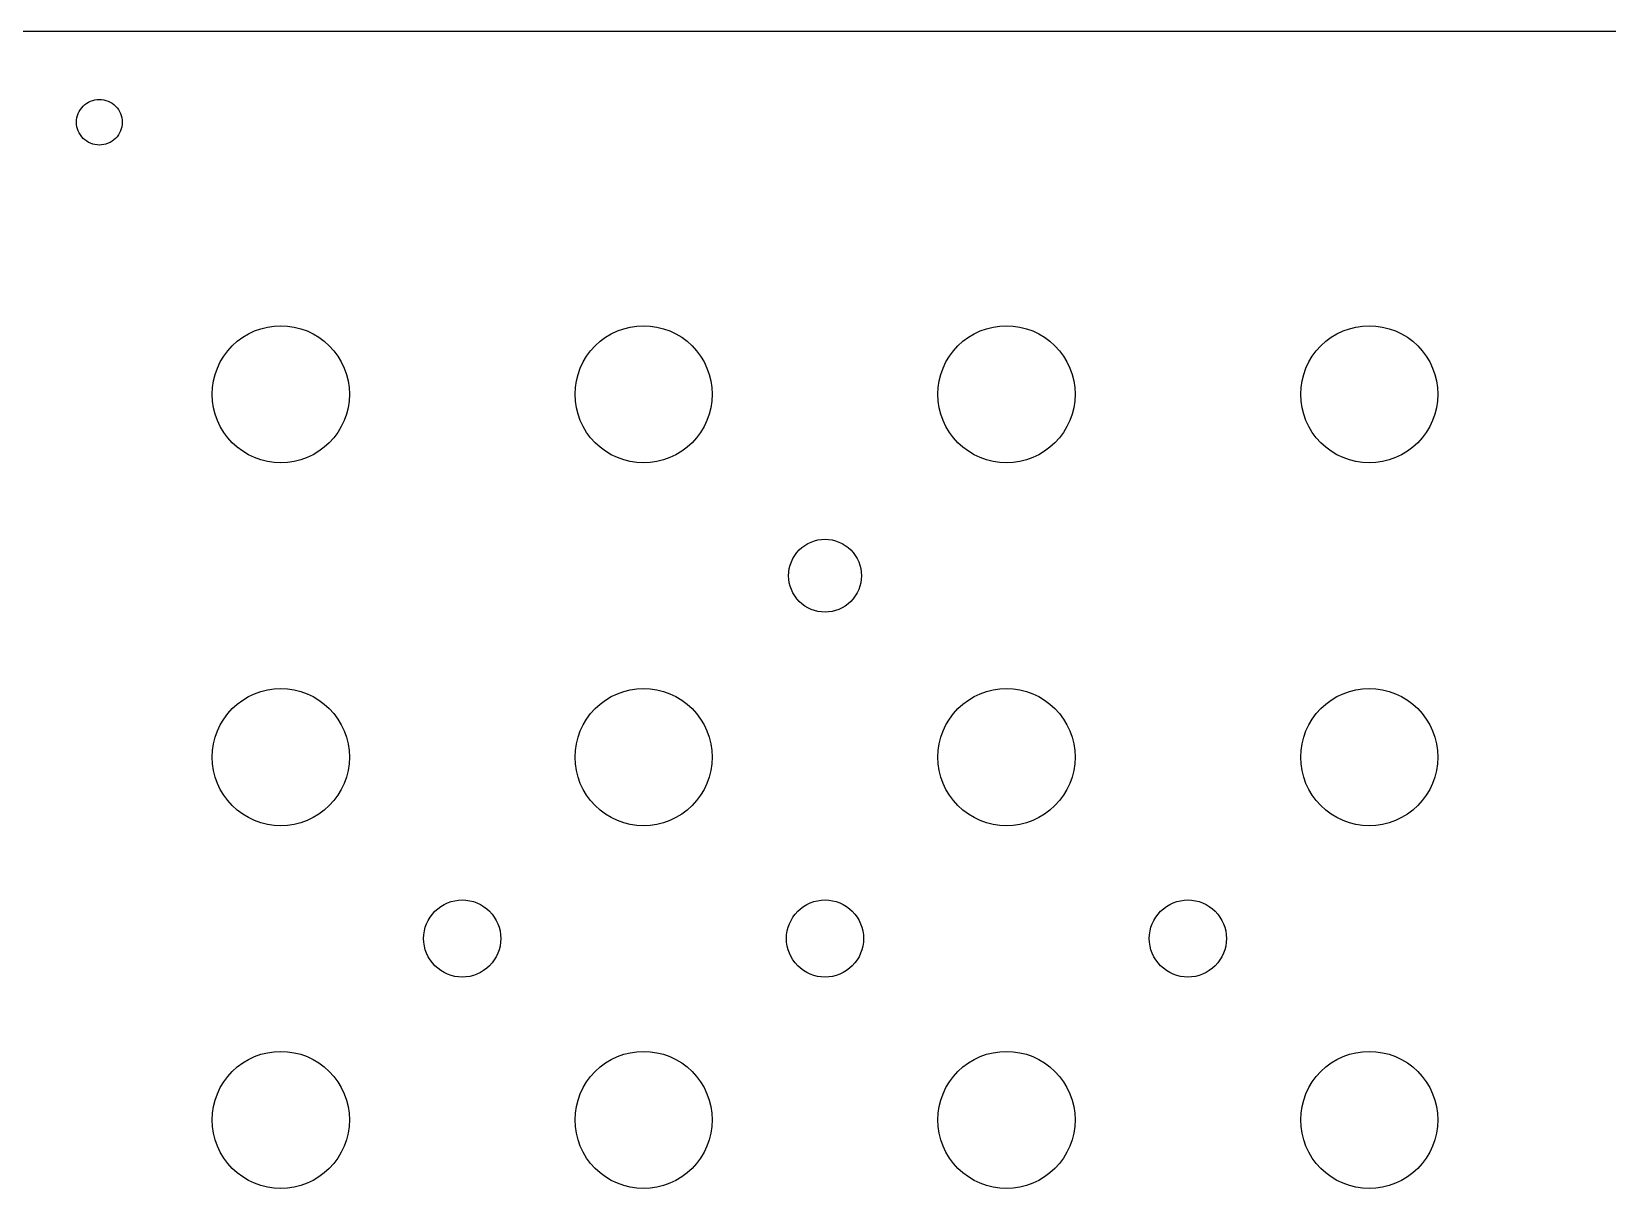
# Model space of a CAD drawing. Header units: metres. Extents: x 0 to 432, y 0 to 178.
# Drawn here: x 211.2 to 321.5, y 96.8 to 177.8 of the extents above; entities that cross this region are included whole.
import ezdxf

# ---------------------------------------------------------------- set-up
doc = ezdxf.new("R2010")
doc.units = ezdxf.units.M

msp = doc.modelspace()

# ---------------------------------------------------------------- linework, layer by layer
for p, q in [((430.8, 177.8), (1, 177.8)), ((214.422, 172.062), (214.489, 172.204)), ((214.489, 172.204), (214.57, 172.339)), ((214.57, 172.339), (214.663, 172.465)), ((214.663, 172.465), (214.769, 172.581)), ((214.769, 172.581), (214.885, 172.687)), ((214.885, 172.687), (215.011, 172.78)), ((215.011, 172.78), (215.146, 172.861)), ((215.146, 172.861), (215.288, 172.928)), ((215.288, 172.928), (215.436, 172.981)), ((215.436, 172.981), (215.588, 173.019)), ((215.588, 173.019), (215.743, 173.042)), ((215.743, 173.042), (215.9, 173.05)), ((215.9, 173.05), (216.057, 173.042)), ((216.057, 173.042), (216.212, 173.019)), ((216.212, 173.019), (216.364, 172.981)), ((216.364, 172.981), (216.512, 172.928)), ((216.512, 172.928), (216.654, 172.861)), ((216.654, 172.861), (216.789, 172.78)), ((216.789, 172.78), (216.915, 172.687)), ((216.915, 172.687), (217.031, 172.581)), ((217.031, 172.581), (217.137, 172.465)), ((217.137, 172.465), (217.23, 172.339)), ((217.23, 172.339), (217.311, 172.204)), ((217.311, 172.204), (217.378, 172.062)), ((214.3, 171.45), (214.308, 171.607)), ((214.308, 171.293), (214.3, 171.45)), ((214.308, 171.607), (214.331, 171.762)), ((214.331, 171.138), (214.308, 171.293)), ((214.331, 171.762), (214.369, 171.914)), ((214.369, 170.986), (214.331, 171.138)), ((214.369, 171.914), (214.422, 172.062)), ((217.378, 172.062), (217.431, 171.914)), ((217.431, 171.914), (217.469, 171.762)), ((217.469, 171.138), (217.431, 170.986)), ((217.469, 171.762), (217.492, 171.607)), ((217.492, 171.293), (217.469, 171.138)), ((217.492, 171.607), (217.5, 171.45)), ((217.5, 171.45), (217.492, 171.293)), ((214.422, 170.838), (214.369, 170.986)), ((214.489, 170.696), (214.422, 170.838)), ((214.57, 170.561), (214.489, 170.696)), ((214.663, 170.435), (214.57, 170.561)), ((214.769, 170.319), (214.663, 170.435)), ((214.885, 170.213), (214.769, 170.319)), ((215.011, 170.12), (214.885, 170.213)), ((215.146, 170.039), (215.011, 170.12)), ((215.288, 169.972), (215.146, 170.039)), ((215.436, 169.919), (215.288, 169.972)), ((215.588, 169.881), (215.436, 169.919)), ((216.364, 169.919), (216.212, 169.881)), ((216.512, 169.972), (216.364, 169.919)), ((216.654, 170.039), (216.512, 169.972)), ((216.789, 170.12), (216.654, 170.039)), ((216.915, 170.213), (216.789, 170.12)), ((217.031, 170.319), (216.915, 170.213)), ((217.137, 170.435), (217.031, 170.319)), ((217.23, 170.561), (217.137, 170.435)), ((217.311, 170.696), (217.23, 170.561)), ((217.378, 170.838), (217.311, 170.696)), ((217.431, 170.986), (217.378, 170.838)), ((215.743, 169.858), (215.588, 169.881)), ((215.9, 169.85), (215.743, 169.858)), ((216.057, 169.858), (215.9, 169.85)), ((216.212, 169.881), (216.057, 169.858)), ((226.337, 156.633), (226.763, 156.835)), ((226.763, 156.835), (227.207, 156.993)), ((227.207, 156.993), (227.664, 157.108)), ((227.664, 157.108), (228.13, 157.177)), ((228.13, 157.177), (228.6, 157.2)), ((228.6, 157.2), (229.07, 157.177)), ((229.07, 157.177), (229.536, 157.108)), ((229.536, 157.108), (229.993, 156.993)), ((229.993, 156.993), (230.437, 156.835)), ((230.437, 156.835), (230.863, 156.633)), ((251.737, 156.633), (252.163, 156.835)), ((252.163, 156.835), (252.607, 156.993)), ((252.607, 156.993), (253.064, 157.108)), ((253.064, 157.108), (253.53, 157.177)), ((253.53, 157.177), (254, 157.2)), ((254, 157.2), (254.47, 157.177)), ((254.47, 157.177), (254.936, 157.108)), ((254.936, 157.108), (255.393, 156.993)), ((255.393, 156.993), (255.837, 156.835)), ((255.837, 156.835), (256.263, 156.633)), ((277.137, 156.633), (277.563, 156.835)), ((277.563, 156.835), (278.007, 156.993)), ((278.007, 156.993), (278.464, 157.108)), ((278.464, 157.108), (278.93, 157.177)), ((278.93, 157.177), (279.4, 157.2)), ((279.4, 157.2), (279.87, 157.177)), ((279.87, 157.177), (280.336, 157.108)), ((280.336, 157.108), (280.793, 156.993)), ((280.793, 156.993), (281.237, 156.835)), ((281.237, 156.835), (281.663, 156.633)), ((302.537, 156.633), (302.963, 156.835)), ((302.963, 156.835), (303.407, 156.993)), ((303.407, 156.993), (303.864, 157.108)), ((303.864, 157.108), (304.33, 157.177)), ((304.33, 157.177), (304.8, 157.2)), ((304.8, 157.2), (305.27, 157.177)), ((305.27, 157.177), (305.736, 157.108)), ((305.736, 157.108), (306.193, 156.993)), ((306.193, 156.993), (306.637, 156.835)), ((306.637, 156.835), (307.063, 156.633)), ((224.89, 155.445), (225.206, 155.794)), ((225.206, 155.794), (225.555, 156.11)), ((225.555, 156.11), (225.933, 156.391)), ((225.933, 156.391), (226.337, 156.633)), ((230.863, 156.633), (231.267, 156.391)), ((231.267, 156.391), (231.645, 156.11)), ((231.645, 156.11), (231.994, 155.794)), ((231.994, 155.794), (232.31, 155.445)), ((250.29, 155.445), (250.606, 155.794)), ((250.606, 155.794), (250.955, 156.11)), ((250.955, 156.11), (251.333, 156.391)), ((251.333, 156.391), (251.737, 156.633)), ((256.263, 156.633), (256.667, 156.391)), ((256.667, 156.391), (257.045, 156.11)), ((257.045, 156.11), (257.394, 155.794)), ((257.394, 155.794), (257.71, 155.445)), ((275.69, 155.445), (276.006, 155.794)), ((276.006, 155.794), (276.355, 156.11)), ((276.355, 156.11), (276.733, 156.391)), ((276.733, 156.391), (277.137, 156.633)), ((281.663, 156.633), (282.067, 156.391)), ((282.067, 156.391), (282.445, 156.11)), ((282.445, 156.11), (282.794, 155.794)), ((282.794, 155.794), (283.11, 155.445)), ((301.09, 155.445), (301.406, 155.794)), ((301.406, 155.794), (301.755, 156.11)), ((301.755, 156.11), (302.133, 156.391)), ((302.133, 156.391), (302.537, 156.633)), ((307.063, 156.633), (307.467, 156.391)), ((307.467, 156.391), (307.845, 156.11)), ((307.845, 156.11), (308.194, 155.794)), ((308.194, 155.794), (308.51, 155.445)), ((224.165, 154.237), (224.367, 154.663)), ((224.367, 154.663), (224.609, 155.067)), ((224.609, 155.067), (224.89, 155.445)), ((232.31, 155.445), (232.591, 155.067)), ((232.591, 155.067), (232.833, 154.663)), ((232.833, 154.663), (233.035, 154.237)), ((249.565, 154.237), (249.767, 154.663)), ((249.767, 154.663), (250.009, 155.067)), ((250.009, 155.067), (250.29, 155.445)), ((257.71, 155.445), (257.991, 155.067)), ((257.991, 155.067), (258.233, 154.663)), ((258.233, 154.663), (258.435, 154.237)), ((274.965, 154.237), (275.167, 154.663)), ((275.167, 154.663), (275.409, 155.067)), ((275.409, 155.067), (275.69, 155.445)), ((283.11, 155.445), (283.391, 155.067)), ((283.391, 155.067), (283.633, 154.663)), ((283.633, 154.663), (283.835, 154.237)), ((300.365, 154.237), (300.567, 154.663)), ((300.567, 154.663), (300.809, 155.067)), ((300.809, 155.067), (301.09, 155.445)), ((308.51, 155.445), (308.791, 155.067)), ((308.791, 155.067), (309.033, 154.663)), ((309.033, 154.663), (309.235, 154.237)), ((223.892, 153.336), (224.007, 153.793)), ((224.007, 153.793), (224.165, 154.237)), ((233.035, 154.237), (233.193, 153.793)), ((233.193, 153.793), (233.308, 153.336)), ((249.292, 153.336), (249.407, 153.793)), ((249.407, 153.793), (249.565, 154.237)), ((258.435, 154.237), (258.593, 153.793)), ((258.593, 153.793), (258.708, 153.336)), ((274.692, 153.336), (274.807, 153.793)), ((274.807, 153.793), (274.965, 154.237)), ((283.835, 154.237), (283.993, 153.793)), ((283.993, 153.793), (284.108, 153.336)), ((300.092, 153.336), (300.207, 153.793)), ((300.207, 153.793), (300.365, 154.237)), ((309.235, 154.237), (309.393, 153.793)), ((309.393, 153.793), (309.508, 153.336)), ((223.8, 152.4), (223.823, 152.87)), ((223.823, 151.93), (223.8, 152.4)), ((223.823, 152.87), (223.892, 153.336)), ((233.308, 153.336), (233.377, 152.87)), ((233.377, 152.87), (233.4, 152.4)), ((233.4, 152.4), (233.377, 151.93)), ((249.2, 152.4), (249.223, 152.87)), ((249.223, 151.93), (249.2, 152.4)), ((249.223, 152.87), (249.292, 153.336)), ((258.708, 153.336), (258.777, 152.87)), ((258.777, 152.87), (258.8, 152.4)), ((258.8, 152.4), (258.777, 151.93)), ((274.6, 152.4), (274.623, 152.87)), ((274.623, 151.93), (274.6, 152.4)), ((274.623, 152.87), (274.692, 153.336)), ((284.108, 153.336), (284.177, 152.87)), ((284.177, 152.87), (284.2, 152.4)), ((284.2, 152.4), (284.177, 151.93)), ((300, 152.4), (300.023, 152.87)), ((300.023, 151.93), (300, 152.4)), ((300.023, 152.87), (300.092, 153.336)), ((309.508, 153.336), (309.577, 152.87)), ((309.577, 152.87), (309.6, 152.4)), ((309.6, 152.4), (309.577, 151.93)), ((223.892, 151.464), (223.823, 151.93)), ((224.007, 151.007), (223.892, 151.464)), ((233.308, 151.464), (233.193, 151.007)), ((233.377, 151.93), (233.308, 151.464)), ((249.292, 151.464), (249.223, 151.93)), ((249.407, 151.007), (249.292, 151.464)), ((258.708, 151.464), (258.593, 151.007)), ((258.777, 151.93), (258.708, 151.464)), ((274.692, 151.464), (274.623, 151.93)), ((274.807, 151.007), (274.692, 151.464)), ((284.108, 151.464), (283.993, 151.007)), ((284.177, 151.93), (284.108, 151.464)), ((300.092, 151.464), (300.023, 151.93)), ((300.207, 151.007), (300.092, 151.464)), ((309.508, 151.464), (309.393, 151.007)), ((309.577, 151.93), (309.508, 151.464)), ((224.165, 150.563), (224.007, 151.007)), ((224.367, 150.137), (224.165, 150.563)), ((224.609, 149.733), (224.367, 150.137)), ((232.833, 150.137), (232.591, 149.733)), ((233.035, 150.563), (232.833, 150.137)), ((233.193, 151.007), (233.035, 150.563)), ((249.565, 150.563), (249.407, 151.007)), ((249.767, 150.137), (249.565, 150.563)), ((250.009, 149.733), (249.767, 150.137)), ((258.233, 150.137), (257.991, 149.733)), ((258.435, 150.563), (258.233, 150.137)), ((258.593, 151.007), (258.435, 150.563)), ((274.965, 150.563), (274.807, 151.007)), ((275.167, 150.137), (274.965, 150.563)), ((275.409, 149.733), (275.167, 150.137)), ((283.633, 150.137), (283.391, 149.733)), ((283.835, 150.563), (283.633, 150.137)), ((283.993, 151.007), (283.835, 150.563)), ((300.365, 150.563), (300.207, 151.007)), ((300.567, 150.137), (300.365, 150.563)), ((300.809, 149.733), (300.567, 150.137)), ((309.033, 150.137), (308.791, 149.733)), ((309.235, 150.563), (309.033, 150.137)), ((309.393, 151.007), (309.235, 150.563)), ((224.89, 149.355), (224.609, 149.733)), ((225.206, 149.006), (224.89, 149.355)), ((225.555, 148.69), (225.206, 149.006)), ((231.994, 149.006), (231.645, 148.69)), ((232.31, 149.355), (231.994, 149.006)), ((232.591, 149.733), (232.31, 149.355)), ((250.29, 149.355), (250.009, 149.733)), ((250.606, 149.006), (250.29, 149.355)), ((250.955, 148.69), (250.606, 149.006)), ((257.394, 149.006), (257.045, 148.69)), ((257.71, 149.355), (257.394, 149.006)), ((257.991, 149.733), (257.71, 149.355)), ((275.69, 149.355), (275.409, 149.733)), ((276.006, 149.006), (275.69, 149.355)), ((276.355, 148.69), (276.006, 149.006)), ((282.794, 149.006), (282.445, 148.69)), ((283.11, 149.355), (282.794, 149.006)), ((283.391, 149.733), (283.11, 149.355)), ((301.09, 149.355), (300.809, 149.733)), ((301.406, 149.006), (301.09, 149.355)), ((301.755, 148.69), (301.406, 149.006)), ((308.194, 149.006), (307.845, 148.69)), ((308.51, 149.355), (308.194, 149.006)), ((308.791, 149.733), (308.51, 149.355)), ((225.933, 148.409), (225.555, 148.69)), ((226.337, 148.167), (225.933, 148.409)), ((226.763, 147.965), (226.337, 148.167)), ((227.207, 147.807), (226.763, 147.965)), ((230.437, 147.965), (229.993, 147.807)), ((230.863, 148.167), (230.437, 147.965)), ((231.267, 148.409), (230.863, 148.167)), ((231.645, 148.69), (231.267, 148.409)), ((251.333, 148.409), (250.955, 148.69)), ((251.737, 148.167), (251.333, 148.409)), ((252.163, 147.965), (251.737, 148.167)), ((252.607, 147.807), (252.163, 147.965)), ((255.837, 147.965), (255.393, 147.807)), ((256.263, 148.167), (255.837, 147.965)), ((256.667, 148.409), (256.263, 148.167)), ((257.045, 148.69), (256.667, 148.409)), ((276.733, 148.409), (276.355, 148.69)), ((277.137, 148.167), (276.733, 148.409)), ((277.563, 147.965), (277.137, 148.167)), ((278.007, 147.807), (277.563, 147.965)), ((281.237, 147.965), (280.793, 147.807)), ((281.663, 148.167), (281.237, 147.965)), ((282.067, 148.409), (281.663, 148.167)), ((282.445, 148.69), (282.067, 148.409)), ((302.133, 148.409), (301.755, 148.69)), ((302.537, 148.167), (302.133, 148.409)), ((302.963, 147.965), (302.537, 148.167)), ((303.407, 147.807), (302.963, 147.965)), ((306.637, 147.965), (306.193, 147.807)), ((307.063, 148.167), (306.637, 147.965)), ((307.467, 148.409), (307.063, 148.167)), ((307.845, 148.69), (307.467, 148.409)), ((227.664, 147.692), (227.207, 147.807)), ((228.13, 147.623), (227.664, 147.692)), ((228.6, 147.6), (228.13, 147.623)), ((229.07, 147.623), (228.6, 147.6)), ((229.536, 147.692), (229.07, 147.623)), ((229.993, 147.807), (229.536, 147.692)), ((253.064, 147.692), (252.607, 147.807)), ((253.53, 147.623), (253.064, 147.692)), ((254, 147.6), (253.53, 147.623)), ((254.47, 147.623), (254, 147.6)), ((254.936, 147.692), (254.47, 147.623)), ((255.393, 147.807), (254.936, 147.692)), ((278.464, 147.692), (278.007, 147.807)), ((278.93, 147.623), (278.464, 147.692)), ((279.4, 147.6), (278.93, 147.623)), ((279.87, 147.623), (279.4, 147.6)), ((280.336, 147.692), (279.87, 147.623)), ((280.793, 147.807), (280.336, 147.692)), ((303.864, 147.692), (303.407, 147.807)), ((304.33, 147.623), (303.864, 147.692)), ((304.8, 147.6), (304.33, 147.623)), ((305.27, 147.623), (304.8, 147.6)), ((305.736, 147.692), (305.27, 147.623)), ((306.193, 147.807), (305.736, 147.692)), ((264.58, 141.117), (264.729, 141.318)), ((264.729, 141.318), (264.897, 141.503)), ((264.897, 141.503), (265.082, 141.671)), ((265.082, 141.671), (265.283, 141.82)), ((265.283, 141.82), (265.498, 141.949)), ((265.498, 141.949), (265.724, 142.056)), ((265.724, 142.056), (265.96, 142.14)), ((265.96, 142.14), (266.203, 142.201)), ((266.203, 142.201), (266.45, 142.238)), ((266.45, 142.238), (266.7, 142.25)), ((266.7, 142.25), (266.95, 142.238)), ((266.95, 142.238), (267.197, 142.201)), ((267.197, 142.201), (267.44, 142.14)), ((267.44, 142.14), (267.676, 142.056)), ((267.676, 142.056), (267.902, 141.949)), ((267.902, 141.949), (268.117, 141.82)), ((268.117, 141.82), (268.318, 141.671)), ((268.318, 141.671), (268.503, 141.503)), ((268.503, 141.503), (268.671, 141.318)), ((268.671, 141.318), (268.82, 141.117)), ((264.162, 139.95), (264.199, 140.197)), ((264.199, 140.197), (264.26, 140.44)), ((264.26, 140.44), (264.344, 140.676)), ((264.344, 140.676), (264.451, 140.902)), ((264.451, 140.902), (264.58, 141.117)), ((268.82, 141.117), (268.949, 140.902)), ((268.949, 140.902), (269.056, 140.676)), ((269.056, 140.676), (269.14, 140.44)), ((269.14, 140.44), (269.201, 140.197)), ((269.201, 140.197), (269.238, 139.95)), ((264.15, 139.7), (264.162, 139.95)), ((264.162, 139.45), (264.15, 139.7)), ((264.199, 139.203), (264.162, 139.45)), ((264.26, 138.96), (264.199, 139.203)), ((269.201, 139.203), (269.14, 138.96)), ((269.238, 139.45), (269.201, 139.203)), ((269.238, 139.95), (269.25, 139.7)), ((269.25, 139.7), (269.238, 139.45)), ((264.344, 138.724), (264.26, 138.96)), ((264.451, 138.498), (264.344, 138.724)), ((264.58, 138.283), (264.451, 138.498)), ((264.729, 138.082), (264.58, 138.283)), ((264.897, 137.897), (264.729, 138.082)), ((268.671, 138.082), (268.503, 137.897)), ((268.82, 138.283), (268.671, 138.082)), ((268.949, 138.498), (268.82, 138.283)), ((269.056, 138.724), (268.949, 138.498)), ((269.14, 138.96), (269.056, 138.724)), ((265.082, 137.729), (264.897, 137.897)), ((265.283, 137.58), (265.082, 137.729)), ((265.498, 137.451), (265.283, 137.58)), ((265.724, 137.344), (265.498, 137.451)), ((265.96, 137.26), (265.724, 137.344)), ((266.203, 137.199), (265.96, 137.26)), ((266.45, 137.162), (266.203, 137.199)), ((266.7, 137.15), (266.45, 137.162)), ((266.95, 137.162), (266.7, 137.15)), ((267.197, 137.199), (266.95, 137.162)), ((267.44, 137.26), (267.197, 137.199)), ((267.676, 137.344), (267.44, 137.26)), ((267.902, 137.451), (267.676, 137.344)), ((268.117, 137.58), (267.902, 137.451)), ((268.318, 137.729), (268.117, 137.58)), ((268.503, 137.897), (268.318, 137.729)), ((226.337, 131.233), (226.763, 131.435)), ((226.763, 131.435), (227.207, 131.593)), ((227.207, 131.593), (227.664, 131.708)), ((227.664, 131.708), (228.13, 131.777)), ((228.13, 131.777), (228.6, 131.8)), ((228.6, 131.8), (229.07, 131.777)), ((229.07, 131.777), (229.536, 131.708)), ((229.536, 131.708), (229.993, 131.593)), ((229.993, 131.593), (230.437, 131.435)), ((230.437, 131.435), (230.863, 131.233)), ((251.737, 131.233), (252.163, 131.435)), ((252.163, 131.435), (252.607, 131.593)), ((252.607, 131.593), (253.064, 131.708)), ((253.064, 131.708), (253.53, 131.777)), ((253.53, 131.777), (254, 131.8)), ((254, 131.8), (254.47, 131.777)), ((254.47, 131.777), (254.936, 131.708)), ((254.936, 131.708), (255.393, 131.593)), ((255.393, 131.593), (255.837, 131.435)), ((255.837, 131.435), (256.263, 131.233)), ((277.137, 131.233), (277.563, 131.435)), ((277.563, 131.435), (278.007, 131.593)), ((278.007, 131.593), (278.464, 131.708)), ((278.464, 131.708), (278.93, 131.777)), ((278.93, 131.777), (279.4, 131.8)), ((279.4, 131.8), (279.87, 131.777)), ((279.87, 131.777), (280.336, 131.708)), ((280.336, 131.708), (280.793, 131.593)), ((280.793, 131.593), (281.237, 131.435)), ((281.237, 131.435), (281.663, 131.233)), ((302.537, 131.233), (302.963, 131.435)), ((302.963, 131.435), (303.407, 131.593)), ((303.407, 131.593), (303.864, 131.708)), ((303.864, 131.708), (304.33, 131.777)), ((304.33, 131.777), (304.8, 131.8)), ((304.8, 131.8), (305.27, 131.777)), ((305.27, 131.777), (305.736, 131.708)), ((305.736, 131.708), (306.193, 131.593)), ((306.193, 131.593), (306.637, 131.435)), ((306.637, 131.435), (307.063, 131.233)), ((224.89, 130.045), (225.206, 130.394)), ((225.206, 130.394), (225.555, 130.71)), ((225.555, 130.71), (225.933, 130.991)), ((225.933, 130.991), (226.337, 131.233)), ((230.863, 131.233), (231.267, 130.991)), ((231.267, 130.991), (231.645, 130.71)), ((231.645, 130.71), (231.994, 130.394)), ((231.994, 130.394), (232.31, 130.045)), ((250.29, 130.045), (250.606, 130.394)), ((250.606, 130.394), (250.955, 130.71)), ((250.955, 130.71), (251.333, 130.991)), ((251.333, 130.991), (251.737, 131.233)), ((256.263, 131.233), (256.667, 130.991)), ((256.667, 130.991), (257.045, 130.71)), ((257.045, 130.71), (257.394, 130.394)), ((257.394, 130.394), (257.71, 130.045)), ((275.69, 130.045), (276.006, 130.394)), ((276.006, 130.394), (276.355, 130.71)), ((276.355, 130.71), (276.733, 130.991)), ((276.733, 130.991), (277.137, 131.233)), ((281.663, 131.233), (282.067, 130.991)), ((282.067, 130.991), (282.445, 130.71)), ((282.445, 130.71), (282.794, 130.394)), ((282.794, 130.394), (283.11, 130.045)), ((301.09, 130.045), (301.406, 130.394)), ((301.406, 130.394), (301.755, 130.71)), ((301.755, 130.71), (302.133, 130.991)), ((302.133, 130.991), (302.537, 131.233)), ((307.063, 131.233), (307.467, 130.991)), ((307.467, 130.991), (307.845, 130.71)), ((307.845, 130.71), (308.194, 130.394)), ((308.194, 130.394), (308.51, 130.045)), ((224.165, 128.837), (224.367, 129.263)), ((224.367, 129.263), (224.609, 129.667)), ((224.609, 129.667), (224.89, 130.045)), ((232.31, 130.045), (232.591, 129.667)), ((232.591, 129.667), (232.833, 129.263)), ((232.833, 129.263), (233.035, 128.837)), ((249.565, 128.837), (249.767, 129.263)), ((249.767, 129.263), (250.009, 129.667)), ((250.009, 129.667), (250.29, 130.045)), ((257.71, 130.045), (257.991, 129.667)), ((257.991, 129.667), (258.233, 129.263)), ((258.233, 129.263), (258.435, 128.837)), ((274.965, 128.837), (275.167, 129.263)), ((275.167, 129.263), (275.409, 129.667)), ((275.409, 129.667), (275.69, 130.045)), ((283.11, 130.045), (283.391, 129.667)), ((283.391, 129.667), (283.633, 129.263)), ((283.633, 129.263), (283.835, 128.837)), ((300.365, 128.837), (300.567, 129.263)), ((300.567, 129.263), (300.809, 129.667)), ((300.809, 129.667), (301.09, 130.045)), ((308.51, 130.045), (308.791, 129.667)), ((308.791, 129.667), (309.033, 129.263)), ((309.033, 129.263), (309.235, 128.837)), ((223.892, 127.936), (224.007, 128.393)), ((224.007, 128.393), (224.165, 128.837)), ((233.035, 128.837), (233.193, 128.393)), ((233.193, 128.393), (233.308, 127.936)), ((249.292, 127.936), (249.407, 128.393)), ((249.407, 128.393), (249.565, 128.837)), ((258.435, 128.837), (258.593, 128.393)), ((258.593, 128.393), (258.708, 127.936)), ((274.692, 127.936), (274.807, 128.393)), ((274.807, 128.393), (274.965, 128.837)), ((283.835, 128.837), (283.993, 128.393)), ((283.993, 128.393), (284.108, 127.936)), ((300.092, 127.936), (300.207, 128.393)), ((300.207, 128.393), (300.365, 128.837)), ((309.235, 128.837), (309.393, 128.393)), ((309.393, 128.393), (309.508, 127.936)), ((223.8, 127), (223.823, 127.47)), ((223.823, 126.53), (223.8, 127)), ((223.823, 127.47), (223.892, 127.936)), ((233.308, 127.936), (233.377, 127.47)), ((233.377, 127.47), (233.4, 127)), ((233.4, 127), (233.377, 126.53)), ((249.2, 127), (249.223, 127.47)), ((249.223, 126.53), (249.2, 127)), ((249.223, 127.47), (249.292, 127.936)), ((258.708, 127.936), (258.777, 127.47)), ((258.777, 127.47), (258.8, 127)), ((258.8, 127), (258.777, 126.53)), ((274.6, 127), (274.623, 127.47)), ((274.623, 126.53), (274.6, 127)), ((274.623, 127.47), (274.692, 127.936)), ((284.108, 127.936), (284.177, 127.47)), ((284.177, 127.47), (284.2, 127)), ((284.2, 127), (284.177, 126.53)), ((300, 127), (300.023, 127.47)), ((300.023, 126.53), (300, 127)), ((300.023, 127.47), (300.092, 127.936)), ((309.508, 127.936), (309.577, 127.47)), ((309.577, 127.47), (309.6, 127)), ((309.6, 127), (309.577, 126.53)), ((223.892, 126.064), (223.823, 126.53)), ((224.007, 125.607), (223.892, 126.064)), ((233.308, 126.064), (233.193, 125.607)), ((233.377, 126.53), (233.308, 126.064)), ((249.292, 126.064), (249.223, 126.53)), ((249.407, 125.607), (249.292, 126.064)), ((258.708, 126.064), (258.593, 125.607)), ((258.777, 126.53), (258.708, 126.064)), ((274.692, 126.064), (274.623, 126.53)), ((274.807, 125.607), (274.692, 126.064)), ((284.108, 126.064), (283.993, 125.607)), ((284.177, 126.53), (284.108, 126.064)), ((300.092, 126.064), (300.023, 126.53)), ((300.207, 125.607), (300.092, 126.064)), ((309.508, 126.064), (309.393, 125.607)), ((309.577, 126.53), (309.508, 126.064)), ((224.165, 125.163), (224.007, 125.607)), ((224.367, 124.737), (224.165, 125.163)), ((224.609, 124.333), (224.367, 124.737)), ((232.833, 124.737), (232.591, 124.333)), ((233.035, 125.163), (232.833, 124.737)), ((233.193, 125.607), (233.035, 125.163)), ((249.565, 125.163), (249.407, 125.607)), ((249.767, 124.737), (249.565, 125.163)), ((250.009, 124.333), (249.767, 124.737)), ((258.233, 124.737), (257.991, 124.333)), ((258.435, 125.163), (258.233, 124.737)), ((258.593, 125.607), (258.435, 125.163)), ((274.965, 125.163), (274.807, 125.607)), ((275.167, 124.737), (274.965, 125.163)), ((275.409, 124.333), (275.167, 124.737)), ((283.633, 124.737), (283.391, 124.333)), ((283.835, 125.163), (283.633, 124.737)), ((283.993, 125.607), (283.835, 125.163)), ((300.365, 125.163), (300.207, 125.607)), ((300.567, 124.737), (300.365, 125.163)), ((300.809, 124.333), (300.567, 124.737)), ((309.033, 124.737), (308.791, 124.333)), ((309.235, 125.163), (309.033, 124.737)), ((309.393, 125.607), (309.235, 125.163)), ((224.89, 123.955), (224.609, 124.333)), ((225.206, 123.606), (224.89, 123.955)), ((225.555, 123.29), (225.206, 123.606)), ((231.994, 123.606), (231.645, 123.29)), ((232.31, 123.955), (231.994, 123.606)), ((232.591, 124.333), (232.31, 123.955)), ((250.29, 123.955), (250.009, 124.333)), ((250.606, 123.606), (250.29, 123.955)), ((250.955, 123.29), (250.606, 123.606)), ((257.394, 123.606), (257.045, 123.29)), ((257.71, 123.955), (257.394, 123.606)), ((257.991, 124.333), (257.71, 123.955)), ((275.69, 123.955), (275.409, 124.333)), ((276.006, 123.606), (275.69, 123.955)), ((276.355, 123.29), (276.006, 123.606)), ((282.794, 123.606), (282.445, 123.29)), ((283.11, 123.955), (282.794, 123.606)), ((283.391, 124.333), (283.11, 123.955)), ((301.09, 123.955), (300.809, 124.333)), ((301.406, 123.606), (301.09, 123.955)), ((301.755, 123.29), (301.406, 123.606)), ((308.194, 123.606), (307.845, 123.29)), ((308.51, 123.955), (308.194, 123.606)), ((308.791, 124.333), (308.51, 123.955)), ((225.933, 123.009), (225.555, 123.29)), ((226.337, 122.767), (225.933, 123.009)), ((226.763, 122.565), (226.337, 122.767)), ((227.207, 122.407), (226.763, 122.565)), ((230.437, 122.565), (229.993, 122.407)), ((230.863, 122.767), (230.437, 122.565)), ((231.267, 123.009), (230.863, 122.767)), ((231.645, 123.29), (231.267, 123.009)), ((251.333, 123.009), (250.955, 123.29)), ((251.737, 122.767), (251.333, 123.009)), ((252.163, 122.565), (251.737, 122.767)), ((252.607, 122.407), (252.163, 122.565)), ((255.837, 122.565), (255.393, 122.407)), ((256.263, 122.767), (255.837, 122.565)), ((256.667, 123.009), (256.263, 122.767)), ((257.045, 123.29), (256.667, 123.009)), ((276.733, 123.009), (276.355, 123.29)), ((277.137, 122.767), (276.733, 123.009)), ((277.563, 122.565), (277.137, 122.767)), ((278.007, 122.407), (277.563, 122.565)), ((281.237, 122.565), (280.793, 122.407)), ((281.663, 122.767), (281.237, 122.565)), ((282.067, 123.009), (281.663, 122.767)), ((282.445, 123.29), (282.067, 123.009)), ((302.133, 123.009), (301.755, 123.29)), ((302.537, 122.767), (302.133, 123.009)), ((302.963, 122.565), (302.537, 122.767)), ((303.407, 122.407), (302.963, 122.565)), ((306.637, 122.565), (306.193, 122.407)), ((307.063, 122.767), (306.637, 122.565)), ((307.467, 123.009), (307.063, 122.767)), ((307.845, 123.29), (307.467, 123.009)), ((227.664, 122.292), (227.207, 122.407)), ((228.13, 122.223), (227.664, 122.292)), ((228.6, 122.2), (228.13, 122.223)), ((229.07, 122.223), (228.6, 122.2)), ((229.536, 122.292), (229.07, 122.223)), ((229.993, 122.407), (229.536, 122.292)), ((253.064, 122.292), (252.607, 122.407)), ((253.53, 122.223), (253.064, 122.292)), ((254, 122.2), (253.53, 122.223)), ((254.47, 122.223), (254, 122.2)), ((254.936, 122.292), (254.47, 122.223)), ((255.393, 122.407), (254.936, 122.292)), ((278.464, 122.292), (278.007, 122.407)), ((278.93, 122.223), (278.464, 122.292)), ((279.4, 122.2), (278.93, 122.223)), ((279.87, 122.223), (279.4, 122.2)), ((280.336, 122.292), (279.87, 122.223)), ((280.793, 122.407), (280.336, 122.292)), ((303.864, 122.292), (303.407, 122.407)), ((304.33, 122.223), (303.864, 122.292)), ((304.8, 122.2), (304.33, 122.223)), ((305.27, 122.223), (304.8, 122.2)), ((305.736, 122.292), (305.27, 122.223)), ((306.193, 122.407), (305.736, 122.292)), ((240.516, 116.884), (240.773, 116.948)), ((240.773, 116.948), (241.035, 116.987)), ((241.035, 116.987), (241.3, 117)), ((241.3, 117), (241.565, 116.987)), ((241.565, 116.987), (241.827, 116.948)), ((241.827, 116.948), (242.084, 116.884)), ((265.916, 116.884), (266.173, 116.948)), ((266.173, 116.948), (266.435, 116.987)), ((266.435, 116.987), (266.7, 117)), ((266.7, 117), (266.965, 116.987)), ((266.965, 116.987), (267.227, 116.948)), ((267.227, 116.948), (267.484, 116.884)), ((291.316, 116.884), (291.573, 116.948)), ((291.573, 116.948), (291.835, 116.987)), ((291.835, 116.987), (292.1, 117)), ((292.1, 117), (292.365, 116.987)), ((292.365, 116.987), (292.627, 116.948)), ((292.627, 116.948), (292.884, 116.884)), ((239.055, 115.8), (239.213, 116.013)), ((239.213, 116.013), (239.391, 116.209)), ((239.391, 116.209), (239.587, 116.387)), ((239.587, 116.387), (239.8, 116.545)), ((239.8, 116.545), (240.027, 116.681)), ((240.027, 116.681), (240.267, 116.794)), ((240.267, 116.794), (240.516, 116.884)), ((242.084, 116.884), (242.333, 116.794)), ((242.333, 116.794), (242.573, 116.681)), ((242.573, 116.681), (242.8, 116.545)), ((242.8, 116.545), (243.013, 116.387)), ((243.013, 116.387), (243.209, 116.209)), ((243.209, 116.209), (243.387, 116.013)), ((243.387, 116.013), (243.545, 115.8)), ((264.455, 115.8), (264.613, 116.013)), ((264.613, 116.013), (264.791, 116.209)), ((264.791, 116.209), (264.987, 116.387)), ((264.987, 116.387), (265.2, 116.545)), ((265.2, 116.545), (265.427, 116.681)), ((265.427, 116.681), (265.667, 116.794)), ((265.667, 116.794), (265.916, 116.884)), ((267.484, 116.884), (267.733, 116.794)), ((267.733, 116.794), (267.973, 116.681)), ((267.973, 116.681), (268.2, 116.545)), ((268.2, 116.545), (268.413, 116.387)), ((268.413, 116.387), (268.609, 116.209)), ((268.609, 116.209), (268.787, 116.013)), ((268.787, 116.013), (268.945, 115.8)), ((289.855, 115.8), (290.013, 116.013)), ((290.013, 116.013), (290.191, 116.209)), ((290.191, 116.209), (290.387, 116.387)), ((290.387, 116.387), (290.6, 116.545)), ((290.6, 116.545), (290.827, 116.681)), ((290.827, 116.681), (291.067, 116.794)), ((291.067, 116.794), (291.316, 116.884)), ((292.884, 116.884), (293.133, 116.794)), ((293.133, 116.794), (293.373, 116.681)), ((293.373, 116.681), (293.6, 116.545)), ((293.6, 116.545), (293.813, 116.387)), ((293.813, 116.387), (294.009, 116.209)), ((294.009, 116.209), (294.187, 116.013)), ((294.187, 116.013), (294.345, 115.8)), ((238.613, 114.565), (238.652, 114.827)), ((238.652, 114.827), (238.716, 115.084)), ((238.716, 115.084), (238.806, 115.333)), ((238.806, 115.333), (238.919, 115.573)), ((238.919, 115.573), (239.055, 115.8)), ((243.545, 115.8), (243.681, 115.573)), ((243.681, 115.573), (243.794, 115.333)), ((243.794, 115.333), (243.884, 115.084)), ((243.884, 115.084), (243.948, 114.827)), ((243.948, 114.827), (243.987, 114.565)), ((264.013, 114.565), (264.052, 114.827)), ((264.052, 114.827), (264.116, 115.084)), ((264.116, 115.084), (264.206, 115.333)), ((264.206, 115.333), (264.319, 115.573)), ((264.319, 115.573), (264.455, 115.8)), ((268.945, 115.8), (269.081, 115.573)), ((269.081, 115.573), (269.194, 115.333)), ((269.194, 115.333), (269.284, 115.084)), ((269.284, 115.084), (269.348, 114.827)), ((269.348, 114.827), (269.387, 114.565)), ((289.413, 114.565), (289.452, 114.827)), ((289.452, 114.827), (289.516, 115.084)), ((289.516, 115.084), (289.606, 115.333)), ((289.606, 115.333), (289.719, 115.573)), ((289.719, 115.573), (289.855, 115.8)), ((294.345, 115.8), (294.481, 115.573)), ((294.481, 115.573), (294.594, 115.333)), ((294.594, 115.333), (294.684, 115.084)), ((294.684, 115.084), (294.748, 114.827)), ((294.748, 114.827), (294.787, 114.565)), ((238.6, 114.3), (238.613, 114.565)), ((238.613, 114.035), (238.6, 114.3)), ((238.652, 113.773), (238.613, 114.035)), ((238.716, 113.516), (238.652, 113.773)), ((243.948, 113.773), (243.884, 113.516)), ((243.987, 114.035), (243.948, 113.773)), ((243.987, 114.565), (244, 114.3)), ((244, 114.3), (243.987, 114.035)), ((264, 114.3), (264.013, 114.565)), ((264.013, 114.035), (264, 114.3)), ((264.052, 113.773), (264.013, 114.035)), ((264.116, 113.516), (264.052, 113.773)), ((269.348, 113.773), (269.284, 113.516)), ((269.387, 114.035), (269.348, 113.773)), ((269.387, 114.565), (269.4, 114.3)), ((269.4, 114.3), (269.387, 114.035)), ((289.4, 114.3), (289.413, 114.565)), ((289.413, 114.035), (289.4, 114.3)), ((289.452, 113.773), (289.413, 114.035)), ((289.516, 113.516), (289.452, 113.773)), ((294.748, 113.773), (294.684, 113.516)), ((294.787, 114.035), (294.748, 113.773)), ((294.787, 114.565), (294.8, 114.3)), ((294.8, 114.3), (294.787, 114.035)), ((238.806, 113.267), (238.716, 113.516)), ((238.919, 113.027), (238.806, 113.267)), ((239.055, 112.8), (238.919, 113.027)), ((239.213, 112.587), (239.055, 112.8)), ((239.391, 112.391), (239.213, 112.587)), ((243.387, 112.587), (243.209, 112.391)), ((243.545, 112.8), (243.387, 112.587)), ((243.681, 113.027), (243.545, 112.8)), ((243.794, 113.267), (243.681, 113.027)), ((243.884, 113.516), (243.794, 113.267)), ((264.206, 113.267), (264.116, 113.516)), ((264.319, 113.027), (264.206, 113.267)), ((264.455, 112.8), (264.319, 113.027)), ((264.613, 112.587), (264.455, 112.8)), ((264.791, 112.391), (264.613, 112.587)), ((268.787, 112.587), (268.609, 112.391)), ((268.945, 112.8), (268.787, 112.587)), ((269.081, 113.027), (268.945, 112.8)), ((269.194, 113.267), (269.081, 113.027)), ((269.284, 113.516), (269.194, 113.267)), ((289.606, 113.267), (289.516, 113.516)), ((289.719, 113.027), (289.606, 113.267)), ((289.855, 112.8), (289.719, 113.027)), ((290.013, 112.587), (289.855, 112.8)), ((290.191, 112.391), (290.013, 112.587)), ((294.187, 112.587), (294.009, 112.391)), ((294.345, 112.8), (294.187, 112.587)), ((294.481, 113.027), (294.345, 112.8)), ((294.594, 113.267), (294.481, 113.027)), ((294.684, 113.516), (294.594, 113.267)), ((239.587, 112.213), (239.391, 112.391)), ((239.8, 112.055), (239.587, 112.213)), ((240.027, 111.919), (239.8, 112.055)), ((240.267, 111.806), (240.027, 111.919)), ((240.516, 111.716), (240.267, 111.806)), ((240.773, 111.652), (240.516, 111.716)), ((241.035, 111.613), (240.773, 111.652)), ((241.3, 111.6), (241.035, 111.613)), ((241.565, 111.613), (241.3, 111.6)), ((241.827, 111.652), (241.565, 111.613)), ((242.084, 111.716), (241.827, 111.652)), ((242.333, 111.806), (242.084, 111.716)), ((242.573, 111.919), (242.333, 111.806)), ((242.8, 112.055), (242.573, 111.919)), ((243.013, 112.213), (242.8, 112.055)), ((243.209, 112.391), (243.013, 112.213)), ((264.987, 112.213), (264.791, 112.391)), ((265.2, 112.055), (264.987, 112.213)), ((265.427, 111.919), (265.2, 112.055)), ((265.667, 111.806), (265.427, 111.919)), ((265.916, 111.716), (265.667, 111.806)), ((266.173, 111.652), (265.916, 111.716)), ((266.435, 111.613), (266.173, 111.652)), ((266.7, 111.6), (266.435, 111.613)), ((266.965, 111.613), (266.7, 111.6)), ((267.227, 111.652), (266.965, 111.613)), ((267.484, 111.716), (267.227, 111.652)), ((267.733, 111.806), (267.484, 111.716)), ((267.973, 111.919), (267.733, 111.806)), ((268.2, 112.055), (267.973, 111.919)), ((268.413, 112.213), (268.2, 112.055)), ((268.609, 112.391), (268.413, 112.213)), ((290.387, 112.213), (290.191, 112.391)), ((290.6, 112.055), (290.387, 112.213)), ((290.827, 111.919), (290.6, 112.055)), ((291.067, 111.806), (290.827, 111.919)), ((291.316, 111.716), (291.067, 111.806)), ((291.573, 111.652), (291.316, 111.716)), ((291.835, 111.613), (291.573, 111.652)), ((292.1, 111.6), (291.835, 111.613)), ((292.365, 111.613), (292.1, 111.6)), ((292.627, 111.652), (292.365, 111.613)), ((292.884, 111.716), (292.627, 111.652)), ((293.133, 111.806), (292.884, 111.716)), ((293.373, 111.919), (293.133, 111.806)), ((293.6, 112.055), (293.373, 111.919)), ((293.813, 112.213), (293.6, 112.055)), ((294.009, 112.391), (293.813, 112.213)), ((226.337, 105.833), (226.763, 106.035)), ((226.763, 106.035), (227.207, 106.193)), ((227.207, 106.193), (227.664, 106.308)), ((227.664, 106.308), (228.13, 106.377)), ((228.13, 106.377), (228.6, 106.4)), ((228.6, 106.4), (229.07, 106.377)), ((229.07, 106.377), (229.536, 106.308)), ((229.536, 106.308), (229.993, 106.193)), ((229.993, 106.193), (230.437, 106.035)), ((230.437, 106.035), (230.863, 105.833)), ((251.737, 105.833), (252.163, 106.035)), ((252.163, 106.035), (252.607, 106.193)), ((252.607, 106.193), (253.064, 106.308)), ((253.064, 106.308), (253.53, 106.377)), ((253.53, 106.377), (254, 106.4)), ((254, 106.4), (254.47, 106.377)), ((254.47, 106.377), (254.936, 106.308)), ((254.936, 106.308), (255.393, 106.193)), ((255.393, 106.193), (255.837, 106.035)), ((255.837, 106.035), (256.263, 105.833)), ((277.137, 105.833), (277.563, 106.035)), ((277.563, 106.035), (278.007, 106.193)), ((278.007, 106.193), (278.464, 106.308)), ((278.464, 106.308), (278.93, 106.377)), ((278.93, 106.377), (279.4, 106.4)), ((279.4, 106.4), (279.87, 106.377)), ((279.87, 106.377), (280.336, 106.308)), ((280.336, 106.308), (280.793, 106.193)), ((280.793, 106.193), (281.237, 106.035)), ((281.237, 106.035), (281.663, 105.833)), ((302.537, 105.833), (302.963, 106.035)), ((302.963, 106.035), (303.407, 106.193)), ((303.407, 106.193), (303.864, 106.308)), ((303.864, 106.308), (304.33, 106.377)), ((304.33, 106.377), (304.8, 106.4)), ((304.8, 106.4), (305.27, 106.377)), ((305.27, 106.377), (305.736, 106.308)), ((305.736, 106.308), (306.193, 106.193)), ((306.193, 106.193), (306.637, 106.035)), ((306.637, 106.035), (307.063, 105.833)), ((224.89, 104.645), (225.206, 104.994)), ((225.206, 104.994), (225.555, 105.31)), ((225.555, 105.31), (225.933, 105.591)), ((225.933, 105.591), (226.337, 105.833)), ((230.863, 105.833), (231.267, 105.591)), ((231.267, 105.591), (231.645, 105.31)), ((231.645, 105.31), (231.994, 104.994)), ((231.994, 104.994), (232.31, 104.645)), ((250.29, 104.645), (250.606, 104.994)), ((250.606, 104.994), (250.955, 105.31)), ((250.955, 105.31), (251.333, 105.591)), ((251.333, 105.591), (251.737, 105.833)), ((256.263, 105.833), (256.667, 105.591)), ((256.667, 105.591), (257.045, 105.31)), ((257.045, 105.31), (257.394, 104.994)), ((257.394, 104.994), (257.71, 104.645)), ((275.69, 104.645), (276.006, 104.994)), ((276.006, 104.994), (276.355, 105.31)), ((276.355, 105.31), (276.733, 105.591)), ((276.733, 105.591), (277.137, 105.833)), ((281.663, 105.833), (282.067, 105.591)), ((282.067, 105.591), (282.445, 105.31)), ((282.445, 105.31), (282.794, 104.994)), ((282.794, 104.994), (283.11, 104.645)), ((301.09, 104.645), (301.406, 104.994)), ((301.406, 104.994), (301.755, 105.31)), ((301.755, 105.31), (302.133, 105.591)), ((302.133, 105.591), (302.537, 105.833)), ((307.063, 105.833), (307.467, 105.591)), ((307.467, 105.591), (307.845, 105.31)), ((307.845, 105.31), (308.194, 104.994)), ((308.194, 104.994), (308.51, 104.645)), ((224.165, 103.437), (224.367, 103.863)), ((224.367, 103.863), (224.609, 104.267)), ((224.609, 104.267), (224.89, 104.645)), ((232.31, 104.645), (232.591, 104.267)), ((232.591, 104.267), (232.833, 103.863)), ((232.833, 103.863), (233.035, 103.437)), ((249.565, 103.437), (249.767, 103.863)), ((249.767, 103.863), (250.009, 104.267)), ((250.009, 104.267), (250.29, 104.645)), ((257.71, 104.645), (257.991, 104.267)), ((257.991, 104.267), (258.233, 103.863)), ((258.233, 103.863), (258.435, 103.437)), ((274.965, 103.437), (275.167, 103.863)), ((275.167, 103.863), (275.409, 104.267)), ((275.409, 104.267), (275.69, 104.645)), ((283.11, 104.645), (283.391, 104.267)), ((283.391, 104.267), (283.633, 103.863)), ((283.633, 103.863), (283.835, 103.437)), ((300.365, 103.437), (300.567, 103.863)), ((300.567, 103.863), (300.809, 104.267)), ((300.809, 104.267), (301.09, 104.645)), ((308.51, 104.645), (308.791, 104.267)), ((308.791, 104.267), (309.033, 103.863)), ((309.033, 103.863), (309.235, 103.437)), ((223.892, 102.536), (224.007, 102.993)), ((224.007, 102.993), (224.165, 103.437)), ((233.035, 103.437), (233.193, 102.993)), ((233.193, 102.993), (233.308, 102.536)), ((249.292, 102.536), (249.407, 102.993)), ((249.407, 102.993), (249.565, 103.437)), ((258.435, 103.437), (258.593, 102.993)), ((258.593, 102.993), (258.708, 102.536)), ((274.692, 102.536), (274.807, 102.993)), ((274.807, 102.993), (274.965, 103.437)), ((283.835, 103.437), (283.993, 102.993)), ((283.993, 102.993), (284.108, 102.536)), ((300.092, 102.536), (300.207, 102.993)), ((300.207, 102.993), (300.365, 103.437)), ((309.235, 103.437), (309.393, 102.993)), ((309.393, 102.993), (309.508, 102.536)), ((223.8, 101.6), (223.823, 102.07)), ((223.823, 101.13), (223.8, 101.6)), ((223.823, 102.07), (223.892, 102.536)), ((233.308, 102.536), (233.377, 102.07)), ((233.377, 102.07), (233.4, 101.6)), ((233.4, 101.6), (233.377, 101.13)), ((249.2, 101.6), (249.223, 102.07)), ((249.223, 101.13), (249.2, 101.6)), ((249.223, 102.07), (249.292, 102.536)), ((258.708, 102.536), (258.777, 102.07)), ((258.777, 102.07), (258.8, 101.6)), ((258.8, 101.6), (258.777, 101.13)), ((274.6, 101.6), (274.623, 102.07)), ((274.623, 101.13), (274.6, 101.6)), ((274.623, 102.07), (274.692, 102.536)), ((284.108, 102.536), (284.177, 102.07)), ((284.177, 102.07), (284.2, 101.6)), ((284.2, 101.6), (284.177, 101.13)), ((300, 101.6), (300.023, 102.07)), ((300.023, 101.13), (300, 101.6)), ((300.023, 102.07), (300.092, 102.536)), ((309.508, 102.536), (309.577, 102.07)), ((309.577, 102.07), (309.6, 101.6)), ((309.6, 101.6), (309.577, 101.13)), ((223.892, 100.664), (223.823, 101.13)), ((224.007, 100.207), (223.892, 100.664)), ((233.308, 100.664), (233.193, 100.207)), ((233.377, 101.13), (233.308, 100.664)), ((249.292, 100.664), (249.223, 101.13)), ((249.407, 100.207), (249.292, 100.664)), ((258.708, 100.664), (258.593, 100.207)), ((258.777, 101.13), (258.708, 100.664)), ((274.692, 100.664), (274.623, 101.13)), ((274.807, 100.207), (274.692, 100.664)), ((284.108, 100.664), (283.993, 100.207)), ((284.177, 101.13), (284.108, 100.664)), ((300.092, 100.664), (300.023, 101.13)), ((300.207, 100.207), (300.092, 100.664)), ((309.508, 100.664), (309.393, 100.207)), ((309.577, 101.13), (309.508, 100.664)), ((224.165, 99.7631), (224.007, 100.207)), ((224.367, 99.3373), (224.165, 99.7631)), ((224.609, 98.9333), (224.367, 99.3373)), ((232.833, 99.3373), (232.591, 98.9333)), ((233.035, 99.7631), (232.833, 99.3373)), ((233.193, 100.207), (233.035, 99.7631)), ((249.565, 99.7631), (249.407, 100.207)), ((249.767, 99.3373), (249.565, 99.7631)), ((250.009, 98.9333), (249.767, 99.3373)), ((258.233, 99.3373), (257.991, 98.9333)), ((258.435, 99.7631), (258.233, 99.3373)), ((258.593, 100.207), (258.435, 99.7631)), ((274.965, 99.7631), (274.807, 100.207)), ((275.167, 99.3373), (274.965, 99.7631)), ((275.409, 98.9333), (275.167, 99.3373)), ((283.633, 99.3373), (283.391, 98.9333)), ((283.835, 99.7631), (283.633, 99.3373)), ((283.993, 100.207), (283.835, 99.7631)), ((300.365, 99.7631), (300.207, 100.207)), ((300.567, 99.3373), (300.365, 99.7631)), ((300.809, 98.9333), (300.567, 99.3373)), ((309.033, 99.3373), (308.791, 98.9333)), ((309.235, 99.7631), (309.033, 99.3373)), ((309.393, 100.207), (309.235, 99.7631)), ((224.89, 98.5549), (224.609, 98.9333)), ((225.206, 98.2059), (224.89, 98.5549)), ((225.555, 97.8895), (225.206, 98.2059)), ((231.994, 98.2059), (231.645, 97.8895)), ((232.31, 98.5549), (231.994, 98.2059)), ((232.591, 98.9333), (232.31, 98.5549)), ((250.29, 98.5549), (250.009, 98.9333)), ((250.606, 98.2059), (250.29, 98.5549)), ((250.955, 97.8895), (250.606, 98.2059)), ((257.394, 98.2059), (257.045, 97.8895)), ((257.71, 98.5549), (257.394, 98.2059)), ((257.991, 98.9333), (257.71, 98.5549)), ((275.69, 98.5549), (275.409, 98.9333)), ((276.006, 98.2059), (275.69, 98.5549)), ((276.355, 97.8895), (276.006, 98.2059)), ((282.794, 98.2059), (282.445, 97.8895)), ((283.11, 98.5549), (282.794, 98.2059)), ((283.391, 98.9333), (283.11, 98.5549)), ((301.09, 98.5549), (300.809, 98.9333)), ((301.406, 98.2059), (301.09, 98.5549)), ((301.755, 97.8895), (301.406, 98.2059)), ((308.194, 98.2059), (307.845, 97.8895)), ((308.51, 98.5549), (308.194, 98.2059)), ((308.791, 98.9333), (308.51, 98.5549)), ((225.933, 97.6089), (225.555, 97.8895)), ((226.337, 97.3668), (225.933, 97.6089)), ((226.763, 97.1654), (226.337, 97.3668)), ((227.207, 97.0067), (226.763, 97.1654)), ((230.437, 97.1654), (229.993, 97.0067)), ((230.863, 97.3668), (230.437, 97.1654)), ((231.267, 97.6089), (230.863, 97.3668)), ((231.645, 97.8895), (231.267, 97.6089)), ((251.333, 97.6089), (250.955, 97.8895)), ((251.737, 97.3668), (251.333, 97.6089)), ((252.163, 97.1654), (251.737, 97.3668)), ((252.607, 97.0067), (252.163, 97.1654)), ((255.837, 97.1654), (255.393, 97.0067)), ((256.263, 97.3668), (255.837, 97.1654)), ((256.667, 97.6089), (256.263, 97.3668)), ((257.045, 97.8895), (256.667, 97.6089)), ((276.733, 97.6089), (276.355, 97.8895)), ((277.137, 97.3668), (276.733, 97.6089)), ((277.563, 97.1654), (277.137, 97.3668)), ((278.007, 97.0067), (277.563, 97.1654)), ((281.237, 97.1654), (280.793, 97.0067)), ((281.663, 97.3668), (281.237, 97.1654)), ((282.067, 97.6089), (281.663, 97.3668)), ((282.445, 97.8895), (282.067, 97.6089)), ((302.133, 97.6089), (301.755, 97.8895)), ((302.537, 97.3668), (302.133, 97.6089)), ((302.963, 97.1654), (302.537, 97.3668)), ((303.407, 97.0067), (302.963, 97.1654)), ((306.637, 97.1654), (306.193, 97.0067)), ((307.063, 97.3668), (306.637, 97.1654)), ((307.467, 97.6089), (307.063, 97.3668)), ((307.845, 97.8895), (307.467, 97.6089)), ((227.664, 96.8922), (227.207, 97.0067)), ((228.13, 96.8231), (227.664, 96.8922)), ((228.6, 96.8), (228.13, 96.8231)), ((229.07, 96.8231), (228.6, 96.8)), ((229.536, 96.8922), (229.07, 96.8231)), ((229.993, 97.0067), (229.536, 96.8922)), ((253.064, 96.8922), (252.607, 97.0067)), ((253.53, 96.8231), (253.064, 96.8922)), ((254, 96.8), (253.53, 96.8231)), ((254.47, 96.8231), (254, 96.8)), ((254.936, 96.8922), (254.47, 96.8231)), ((255.393, 97.0067), (254.936, 96.8922)), ((278.464, 96.8922), (278.007, 97.0067)), ((278.93, 96.8231), (278.464, 96.8922)), ((279.4, 96.8), (278.93, 96.8231)), ((279.87, 96.8231), (279.4, 96.8)), ((280.336, 96.8922), (279.87, 96.8231)), ((280.793, 97.0067), (280.336, 96.8922)), ((303.864, 96.8922), (303.407, 97.0067)), ((304.33, 96.8231), (303.864, 96.8922)), ((304.8, 96.8), (304.33, 96.8231)), ((305.27, 96.8231), (304.8, 96.8)), ((305.736, 96.8922), (305.27, 96.8231)), ((306.193, 97.0067), (305.736, 96.8922))]:
    msp.add_line(p, q)

doc.saveas('drawing.dxf')
